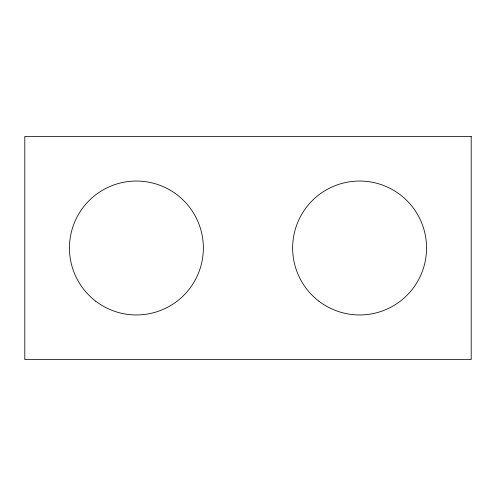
<?xml version="1.0" encoding="UTF-8"?>
<svg xmlns="http://www.w3.org/2000/svg" width="496" height="496" viewBox="0 0 496 496"><rect width="100%" height="100%" fill="white"/><g stroke="black" fill="none" stroke-linecap="round" stroke-linejoin="round"><path stroke-width="0.74" d="M471.2 136.4L24.8 136.4L24.8 359.6L471.2 359.6L471.2 136.4M95.635 301.122A66.96 66.96 0 0 0 202.79 256.742A66.96 66.96 0 0 0 110.775 186.136A66.96 66.96 0 0 0 95.635 301.122M318.835 301.122A66.96 66.96 0 0 0 425.99 256.742A66.96 66.96 0 0 0 333.975 186.136A66.96 66.96 0 0 0 318.835 301.122"/></g></svg>
